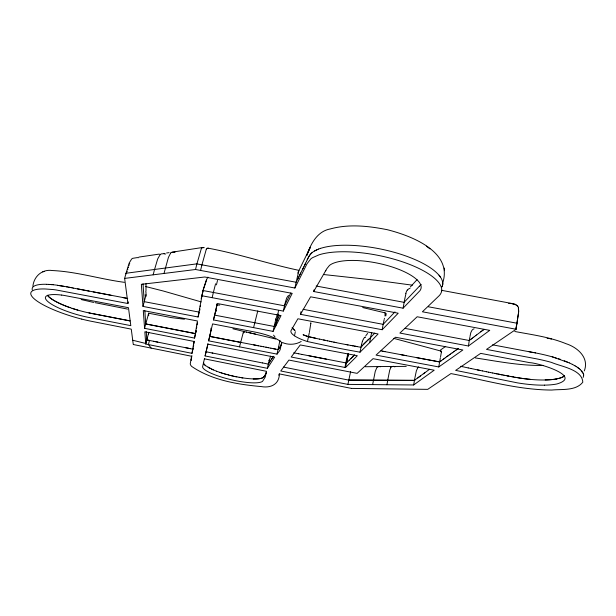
<?xml version="1.0" encoding="UTF-8"?>
<svg xmlns="http://www.w3.org/2000/svg" width="616" height="616" viewBox="0 0 616 616"><rect width="100%" height="100%" fill="white"/><g stroke="black" fill="none" stroke-linecap="round" stroke-linejoin="round"><path stroke-width="0.92" d="M244.452 332.332L244.213 331.624L243.574 332.124M145.992 283.683L145.984 291.237M148.718 315.692L148.649 313.867M583.66 375.621L583.629 374.613M385.346 313.452L385.131 312.889A16.717 2.118 -68 0 0 384.669 312.936M203.619 362.285L203.565 363.232M299.006 270.378L297.59 276.145M208.1 248.171C238.8 253.838 268.445 263.948 298.983 270.362L310.318 247.285L306.783 255.44C310.68 244.013 317.171 231.3 330.253 228.96C348.81 223.785 368.507 225.995 387.125 229.668C409.471 235.258 452.375 250.858 443.012 281.897M279.926 340.332L278.594 346.977M210.98 330.215L210.972 328.189M517.71 317.948L518.749 311.403L518.403 307.384A6.183 5.043 -51.2 0 0 517.702 306.083L515.338 304.373L511.75 303.511M518.557 312.728L518.341 307.438M441.633 291.106L441.518 291.637A68.314 22.907 11.4 0 1 439.27 295.611L422.391 311.788L515.954 329.229L516.77 323.184L428.374 306.783M516.039 329.229L516.909 323.192L516.054 329.306L486.501 349.403L536.69 358.874A51.197 13.406 9 0 1 538.469 359.236A58.574 15.238 9 0 1 551.551 362.424C560.753 366.528 582.282 369.369 582.805 382.205C575.798 391.098 561.815 389.004 551.797 390.051C517.517 389.913 484.345 379.856 450.927 373.589L427.727 389.358L351.382 388.403M441.279 352.699L440.555 356.818M210.949 330.445L210.164 334.334M584.291 370.924C589.481 357.642 577.408 347.309 565.981 343.682C549.634 336.998 532.008 334.734 514.784 331.485M518.472 313.359L517.971 316.378M489.589 330.33L417.155 316.763L399.884 333.071L468.437 345.992L469.269 340.448L471.479 338.854M145.969 294.848L146.023 292.731A3.865 3.442 -34.9 0 0 145.73 291.822M517.17 321.413L517.486 319.735M517.425 320.158L516.986 322.568M517.417 319.789L517.702 318.387M517.486 319.35L517.948 316.87M438.777 366.944L462.855 349.996L395.457 337.237L376.06 355.109L438.777 366.944L440.363 357.765M184.423 319.211L171.356 317.617L148.579 313.197L147.617 317.225M517.117 322.137L516.863 323.323M413.652 384.962L434.195 370.208L373.026 358.674L357.118 373.365L288.927 360.075L280.757 370.986L347.917 384.392L413.652 384.962L414.938 377.654M404.989 328.382L469.261 340.502L469.839 337.368M146.808 339.87L145.746 344.044L191.992 353.338L193.994 341.433L144.845 331.808L145.738 344.021M194.556 338.092L197.428 320.982L143.282 310.556L144.591 328.336L194.556 338.092L195.634 333.618L145.738 323.916L144.591 328.336M201.678 295.703L283.291 311.088L292.215 293.37L204.789 277L141.357 284.322L142.981 306.414L198.098 316.986L202.949 290.459L202.549 292.777M191.46 358.235L191.899 355.671M193.124 348.41L191.992 353.338M193.347 347.077L193.732 344.829M193.963 343.466L194.34 341.264M195.834 332.424L196.204 330.276M196.481 328.605L196.789 326.819M197.097 324.948L197.443 322.946M199.63 309.994L199.83 308.832M200.2 306.637L200.408 305.451M202.002 296.011L202.225 294.725M386.948 384.731L387.733 380.234M314.021 289.866L313.675 291.522L403.08 308.185L404.912 298.329M301.024 311.65L300.469 314.329L382.182 329.729L383.16 324.286M372.626 384.6L375.244 371.394L376.907 367.459A4.397 2.857 -87.7 0 1 377.469 366.944M207.946 343.951L206.499 350.119M385.231 314.314L384.915 315.946M369.662 342.642L378.093 333.957L297.89 318.772L291.145 330.415A26.804 7.099 12.5 0 0 307.43 341.541L336.898 347.863A247.386 82.228 12.2 0 0 344.421 349.334L360.014 352.183L369.662 342.642L370.609 337.476L374.813 333.056M360.014 352.183L361.484 344.791M469.985 336.544L470.57 333.718A18.11 17.002 22.7 0 1 470.924 332.355L471.925 330.384A4.582 4.289 28.1 0 1 473.373 329.129L474.127 328.821M347.917 384.392L350.612 371.548M387.718 380.272L389.651 370.424L390.86 367.352M346.993 360.491L345.499 367.56L344.96 367.452L346.015 362.015M303.064 309.309L383.152 324.339L384.168 319.512M442.611 284.985L442.665 284.738A59.752 20.413 11.2 0 0 442.542 281.635M308.978 355.779L346.369 362.986L346.546 362.116M415.084 376.969L416.377 370.801L417.779 367.721M307.43 341.541L309.232 333.04M405.02 297.821L405.967 293.586M346.13 361.423L347.801 353.884M294.479 335.805L295.341 331.678M371.71 332.378L370.601 337.53L367.575 340.34M81.766 319.119A43.882 9.964 16 0 1 75.576 317.44A49.75 11.365 16 0 1 65.943 314.422A50.643 11.573 16 0 1 62.894 313.359A49.865 11.388 16 0 1 45.153 288.966L52.791 289.528A42.974 9.856 16.1 0 1 56.01 289.936L127.92 303.519L124.64 278.409L195.526 269.5L294.902 288.026L296.119 282.244L196.912 263.902L201.316 248.687M384.438 318.272L384.346 318.711M283.291 311.088L285.254 302.533M277.015 354.115L279.379 351.058A189.82 45.669 15.9 0 0 280.218 349.465L281.651 342.465A25.171 6.26 13.4 0 0 271.633 336.767A25.194 6.268 13.4 0 0 255.363 332.139L212.582 323.9L208.624 340.84L277.015 354.115L278.548 347.155M273.073 331.377L281.027 315.585L217.34 303.526L213.506 319.943L273.073 331.377L275.637 320.035M275.552 326.465L278.386 314.245M207.892 344.005L205.09 355.956L267.39 368.322L268.676 362.539M309.401 332.255L310.834 323.361M275.906 318.826L275.752 319.519M346.716 361.715L346.916 360.807M210.102 334.611L209.979 335.158M253.576 327.635L257.773 310.887M347.108 359.613L348.348 354M239.493 346.87L243.189 332.848M346.808 360.922L348.517 353.869M204.443 358.751L202.587 366.866A29.607 6.145 13.6 0 0 219.643 376.499A30.561 6.345 13.6 0 0 243.328 381.982A32.764 6.822 13.6 0 0 252.283 382.829A33.734 7.022 13.6 0 0 259.498 382.459A34.95 7.284 13.6 0 0 262.562 381.327L265.319 376.93L266.382 371.294L204.42 358.828M213.506 319.943L214.661 315.069M205.09 355.956L206.429 350.373M208.624 340.84L209.679 336.351L258.489 345.807M209.948 335.296L209.671 336.398L240.502 342.396M442.588 285.1L442.534 285.347A68.176 23.308 11.4 0 1 441.965 286.94A68.168 23.308 11.4 0 0 442.542 285.277M212.135 297.674L213.39 292.423M215.561 283.814L213.375 292.477M215.269 312.635L216.947 304.835M201.178 298.668L202.433 293.478M198.098 316.986L199.276 312.135L144.221 301.663L143.035 283.822M361.53 344.598L362.385 341.333M148.849 332.263L147.301 338.053M215.161 313.09L214.645 315.123L274.143 326.442L279.679 315.315M268.707 362.408L270.555 356.302A3.095 2.965 -4.5 0 1 270.701 356.125M297.482 276.592L296.111 282.305L298.383 277.7M200.57 270.439L201.956 264.78M195.526 269.5L196.928 263.84L126.034 273.258L129.175 263.07L131.585 259.09A5.752 5.482 22.3 0 1 132.663 258.327L137.206 257.611A14.692 14.114 -18 0 1 138.438 257.727M203.757 288.434L206.63 279.895M145.669 296.257L144.221 301.663M148.633 333.117L148.741 332.686M201.94 264.834L206.314 249.203M193.124 348.679L192.993 349.195L185.393 347.632M146.77 339.3L145.699 343.459L132.717 340.24M163.987 273.465L168.414 257.419L170.632 253.091M147.301 338.084L146.8 339.94L149.48 340.432L148.417 344.583L151.166 348.109M142.981 306.414L144.236 301.617M153.161 274.828L154.562 269.438M202.587 292.87L202.941 291.53M203.542 289.289L203.234 290.459M583.583 376.184L583.121 377.423M147.155 338.631L147.016 339.162M127.92 303.519L128.351 301.925M196.196 331.5L195.973 332.309M124.64 278.409L126.049 273.204L126.126 273.835M199.784 310.187L199.892 309.794M148.402 333.964L148.518 333.549M154.547 269.492L157.681 258.966L160.106 254.662M285.4 302.002L286.594 298.275A13.105 12.59 1.2 0 1 287.025 297.374L288.288 295.657A4.42 4.212 -1.8 0 1 288.496 295.464M195.619 333.664L145.722 323.962L147.44 317.817M281.697 343.474L281.843 342.95M127.704 269.646L127.835 269.2M128.267 267.737L128.421 267.213M126.988 272.01L127.212 271.279M32.887 286.263C33.888 276.299 42.227 268.899 52.483 270.547C76.777 271.679 100.269 279.133 124.316 282.32M281.704 343.428L281.196 344.86M266.312 372.541L266.443 372.156M279.279 373.835L278.794 375.198M128.929 265.604L129.114 265.065M266.328 372.503L266.058 373.227M129.506 264.01L129.722 263.494M268.899 360.645L269.477 359.544M266.066 373.18L265.765 373.897M307.43 259.344L306.406 261.554M307.207 259.852L307.638 258.897M307.623 258.959L307.854 258.45M306.421 261.492L303.965 266.566M265.781 373.85L265.527 374.389M304.797 264.849L305.613 263.178M307.838 258.512L308.077 257.996M290.791 292.977L284.423 305.805L202.934 290.513L206.198 280.38L207.908 277.108M297.79 278.909L298.96 276.538M298.945 276.592L300.739 272.988M303.981 266.505L300.724 273.042M302.348 269.777L303.164 268.153M299.53 275.421L300.123 274.236M294.902 288.026L307.007 263.771L310.718 258.99A58.789 19.781 11.6 0 1 312.543 257.673L319.188 254.77A68.592 22.985 11.4 0 1 383.645 256.541A68.592 22.985 11.4 0 1 437.961 281.697A69.577 23.308 11.4 0 1 439.254 283.322A68.453 22.938 11.4 0 1 441.51 288.049A59.883 20.066 11.2 0 1 441.664 291.106M308.062 258.058L308.562 257.072M277.392 314.46L275.768 319.458L276.8 320.097M265.265 374.875L265.535 374.351M325.618 270.832L325.856 270.401M265.28 374.836L264.988 375.352M308.547 257.134L309.124 256.117M313.675 291.522L326.827 268.715L329.406 265.496A43.451 14.568 11.5 0 1 330.638 264.611L331.108 264.326A48.441 16.209 11.4 0 1 333.918 263.024A48.063 16.085 11.4 0 1 377.824 263.209A48.063 16.085 11.4 0 1 417.54 280.334A46.5 15.569 11.4 0 1 419.196 282.197A49.18 16.455 11.4 0 1 420.913 285.462A48.194 16.131 11.4 0 1 419.912 290.729L403.08 308.185M300.469 314.329L310.618 296.812L398.205 313.213L382.182 329.729M265.096 375.152L264.741 375.745M308.816 256.664L309.448 255.625M272.719 357.28L273.342 356.248M272.726 357.241L271.825 358.697M272.133 358.189L271.525 359.166M271.533 359.12L270.632 360.545M262.408 362.901L268.299 364.11L268.591 363.625M268.299 364.11L268.884 363.186M264.749 375.706L264.356 376.299M270.339 360.991L270.64 360.499M268.876 363.232L270.347 360.953M267.39 368.322L274.651 357.141L207.846 344.144M280.18 346.723L278.802 348.618M279.803 347.316L280.357 346.438A189.512 46.516 16 0 0 281.204 344.814M309.432 255.694L309.794 255.132M264.534 376.022L263.74 377.031M309.779 255.193L310.58 254.131M407.453 290.09L407.646 289.843A5.382 4.897 20.2 0 1 409.525 288.496L410.056 288.242M420.998 284.461L420.613 284.977M279.225 348.063L278.601 348.864M264.187 376.491L263.81 376.954M365.85 335.643L367.644 333.441M310.156 254.693L311.511 253.145M420.874 284.615L420.335 285.277M278.609 348.818L277.978 349.611L273.304 348.633M361.43 346.631L360.93 347.278L354.546 346.138M361.415 346.685L361.954 346.03M361.946 346.077L363.086 344.829M417.07 279.625L410.379 286.948M263.733 377.069L263.425 377.323A34.519 7.338 13.6 0 1 253.207 378.932A34.519 7.338 13.6 0 0 263.402 377.362M419.357 286.301L420.066 285.508M383.152 324.339L394.964 311.889M419.365 286.24L404.088 302.34L316.162 286.024M363.094 344.783L366.913 341.01M353.861 355.625L354.624 354.878M363.702 344.151L368.838 339.185M311.011 253.692L312.035 252.66M353.853 355.671L351.52 357.973M353.076 356.464L350.743 358.728M350.735 358.774L349.233 360.183M346.485 362.832L347.116 362.254M347.131 362.208L347.794 361.607M347.809 361.561L349.226 360.229M345.607 367.452L357.319 355.709L300.254 344.952L291.206 357.026L344.96 367.452M480.803 331.77L483.968 329.429M476.692 334.881L481.843 331.031M474.682 336.398L475.675 335.705M482.913 330.176L483.983 329.368M475.683 335.643L476.684 334.942M473.419 337.352L474.674 336.459M472.865 337.768L473.681 337.206M471.486 338.8L472.31 338.184M472.025 338.446L472.58 338.03M470.385 339.624L470.932 339.208M424.809 372.719L414.414 380.349L348.718 380.103L283.506 367.082M415.068 379.903L414.406 380.395L348.725 380.064M423.369 373.82L429.56 369.269M417.779 377.924L420.543 375.891M416.439 357.619L439.57 361.946L443.081 359.405M440.956 360.938L441.657 360.429M468.437 345.992L489.743 330.353M443.805 358.835L445.252 357.842M443.089 359.351L444.521 358.366M446.731 356.733L448.956 355.178M457.249 349.195L458.204 348.51M445.26 357.788L448.209 355.717M458.196 348.564L455.355 350.596M440.532 349.973L445.699 346.385M449.718 354.585L452.591 352.529M453.515 351.867L456.302 349.873M448.964 355.124L450.458 354.1M452.129 352.906L454.423 351.259M377.477 366.951L379.202 366.52M318.626 249.003L313.844 251.374A58.666 20.12 11.6 0 0 312.019 252.729M314.545 250.958L316.87 249.788M364.98 337.314L365.65 336.99M301.201 341.48C295.595 344.767 288.442 345.168 282.498 342.55M203.711 247.632L201.817 247.963A6.16 2.148 -85.3 0 0 201.309 248.641M171.749 252.321L174.513 252.106M318.611 249.072L320.512 248.333M44.475 271.387L42.712 271.887M202.495 247.493L172.341 252.121M166.559 252.991L169.077 252.614M138.9 257.088L159.298 254.092M508.639 303.388L510.179 303.388M365.365 366.736L379.379 366.543M380.103 366.559L406.229 366.381M543.266 365.411C520.412 365.889 497.867 361.361 475.39 357.935M509.686 303.418L510.194 303.434A31.524 25.641 77.1 0 1 511.75 303.58L515.307 304.42L517.648 306.137M46.523 284.346L48.333 284.361M216.801 304.989L219.735 305.105M393.085 366.397L391.368 366.836A4.458 2.726 85.5 0 0 390.852 367.329M48.318 284.407L50.204 284.476M49.249 284.461L52.152 284.63M51.151 284.592L53.153 284.723M547.116 338.323L549.033 338.484M53.138 284.769L54.169 284.831A42.904 10.041 16.2 0 1 57.388 285.239M549.757 338.661L551.559 338.869L549.988 338.561M323.392 274.505L375.621 280.218L412.397 285.177M57.373 285.285L67.437 286.917M58.489 285.447L64.164 286.378M93.624 302.441L81.158 299.538M236.867 376.861L242.85 377.908A32.725 6.953 13.6 0 0 253.145 378.902M241.449 377.731L242.843 377.947M164.056 253.677L161.3 253.892A5.713 4.597 84.7 0 0 160.121 254.685M517.671 377.685L518.225 377.777A47.84 12.751 9 0 0 530.214 379.379A46.123 12.274 9 0 0 545.168 379.987A44.806 11.912 9 0 0 556.287 378.986M517.117 377.593L518.218 377.824A47.84 12.759 9 0 0 530.222 379.325M517.109 377.639L516.015 377.4M516.562 377.546L507.861 375.952M239.162 377.339L239.932 377.469M357.118 346.546L350.681 345.384M514.907 377.254L515.461 377.346M351.967 345.668L353.261 345.907M513.821 377L511.088 376.553M513.336 303.757L441.341 290.275M350.666 345.43L345.368 344.398M66.359 286.771L70.532 287.503M492.615 344.829L534.418 352.729M529.044 351.721L533.818 352.622M380.927 350.874L384.923 351.674M439.578 361.892L401.024 354.716M346.7 344.698L348.032 344.945M507.869 375.906L506.275 375.606M508.932 376.153L506.799 375.76M95.003 302.649L127.558 309.093M534.426 352.675L537.398 353.307A51.105 13.644 8.9 0 1 539.169 353.669A58.474 15.508 8.9 0 1 552.221 356.849L556.433 358.112M382.259 351.12L406.183 355.64M505.751 375.506L506.267 375.66M535.019 352.791L535.62 352.899M68.461 287.164L71.541 287.703M93.139 291.853L111.096 295.28M126.188 298.159L73.535 288.134M503.133 375.005L504.173 375.26M504.181 375.206L505.22 375.46M505.228 375.406L505.744 375.56M253.63 344.837L260.961 346.277M89.189 291.099L77.431 288.842M123.154 297.636L127.689 298.452M502.078 374.859L494.794 373.388M503.126 375.059L497.905 374.051M260.976 346.231L263.448 346.754M326.434 359.182L302.079 354.431M71.525 287.749L72.549 287.895M72.534 287.942L73.55 288.088M263.463 346.716L268.414 347.717M265.95 347.193L270.871 348.202M90.244 313.167L91.26 313.321M91.253 313.367L129.899 320.836M345.838 362.839L346.377 362.94M91.923 313.498L129.891 320.882M88.889 312.897L90.252 313.12M492.715 372.973L496.866 373.85M270.878 348.156L275.66 349.149M298.698 353.761L302.071 354.477M89.921 313.059L88.55 312.828A34.997 8.154 16.1 0 1 77.839 310.118A35.767 8.331 16.1 0 1 72.026 308.346M212.073 352.945L262.401 362.94M490.636 372.565L492.708 373.026M298.691 353.807L293.77 352.783M212.82 353.137L206.083 351.759L206.814 351.944M147.802 340.14L157.811 342.096M190.429 348.679L153.63 341.303M488.573 372.149L490.629 372.611M333.834 342.119L337.838 342.981A246.854 83.637 12.1 0 0 345.353 344.444M133.403 344.536L191.507 356.233L190.267 363.794A36.952 7.669 13.7 0 0 190.282 363.971A42.596 8.847 13.6 0 0 191.661 366.405C211.819 380.226 237.368 384.407 261.292 386.586C270.686 388.249 279.156 384.469 279.41 373.92L351.328 388.388M234.011 376.314L236.86 376.9M486.501 371.725L488.565 372.195M441.025 351.097L441.349 351.697M486.494 371.779L482.39 370.886M335.843 342.581L327.689 340.833M477.285 369.823L482.374 370.932M246.593 332.139L232.886 328.775M235.32 376.592L236.09 376.753M329.729 341.318L331.778 341.741M246.331 332.086L251.105 333.102M480.326 370.509L471.24 368.545M323.593 339.963L327.673 340.887M325.625 340.448L319.565 339.093M468.237 367.898L471.225 368.591M385.169 312.889L362.685 307.538M468.222 367.952L460.807 366.289L462.277 366.659M248.718 332.578L275.768 339.023M393.693 366.481L394.887 366.866M319.558 339.147L308.416 336.683A26.758 7.23 12.5 0 1 303.195 334.819M315.661 338.238L308.431 336.636A26.758 7.23 12.5 0 1 303.203 334.773M233.356 376.168L234.018 376.268M145.345 286.455L163.302 291.014L201.162 301.886M233.364 376.13L231.385 375.714M255.409 334.08L253.168 333.564M232.709 375.976L230.73 375.552M441.071 351.105L393.709 338.353M230.076 375.39L230.746 375.514M81.766 319.111L82.482 319.296A49.573 11.319 16 0 0 90.306 321.082L131.27 329.144L133.272 344.475M230.091 375.352L225.525 374.182M228.128 374.851L228.782 375.021M226.18 374.32L226.827 374.505M225.533 374.143L224.247 373.812M552.229 356.795L569.292 362.924M224.894 373.958L222.984 373.427M223.623 373.581L222.368 373.234M221.745 373.042L222.376 373.196M221.136 372.849L221.76 373.003M221.144 372.803L219.927 372.449M220.543 372.611L216.47 371.209M164.888 253.884L165.411 254.069M558.473 358.705L560.445 359.374M207.969 248.109L206.837 248.379A5.998 1.617 -83.1 0 0 206.329 249.334M216.478 371.171L211.388 369.092M564.194 360.737L567.667 362.154M213.313 369.908L205.644 365.719M380.334 366.828L379.718 366.605A9.325 5.136 -56.7 0 0 379.187 366.574M569.3 362.87L572.31 364.372M210.51 368.622L208.108 367.352M572.318 364.318L575.005 365.842M575.013 365.781L576.222 366.574M576.23 366.52L580.203 369.492M577.361 367.252L579.356 368.715M429.945 248.849L426.387 246.192M205.629 365.758L203.858 363.856M204.735 364.988L205.151 365.373M145.083 294.987L145.707 295.672A3.719 3.48 -25.2 0 1 145.954 296.073M580.21 369.438L583.475 374.012M581.643 370.87L582.22 371.579M275.052 337.067L273.566 335.127M582.69 372.326L583.075 373.011M203.85 363.894L203.58 363.194M583.483 373.958L583.66 374.99M148.595 313.19L148.641 313.783M444.321 268.045L444.513 270.717M144.852 310.764L145.722 323.962M146.254 331.585L146.8 339.916M191.26 360.214A42.543 9.009 13.6 0 1 191.23 360.021A36.906 7.808 13.7 0 1 191.222 359.836L191.268 359.351L191.222 359.744A36.906 7.816 13.7 0 0 191.245 359.983M320.489 248.402A68.445 23.377 11.4 0 1 384.854 249.927A68.445 23.377 11.4 0 1 439.008 275.26A69.431 23.708 11.4 0 1 440.294 276.907M440.294 276.907A68.307 23.331 11.4 0 1 442.534 281.697A59.752 20.413 11.2 0 1 442.681 284.808M564.472 375.922A41.888 11.111 9 0 1 556.186 378.955A41.888 11.119 9 0 0 564.479 375.868M292.23 327.62A26.758 7.23 12.5 0 0 294.987 330.53A26.758 7.23 12.5 0 1 292.246 327.566M32.302 289.959A49.788 11.604 16.1 0 1 46.539 284.292M70.116 307.692A34.927 8.131 16.1 0 1 47.494 295.341M146.154 294.864A18.557 16.694 -35.3 0 1 145.861 296.281M278.486 310.633A22.191 2.757 -75.7 0 1 277.454 316.347M277.154 314.453A10.141 1.856 -58.8 0 1 277.57 314.114M216.478 284.846A19.481 4.605 -80.9 0 1 217.533 280.419M362.439 341.349A16.124 15.454 -7.1 0 1 362.878 340.14L364.002 338.107A4.135 3.973 4.1 0 1 364.98 337.306M310.803 322.715A5.313 1.748 -73.3 0 1 310.857 323.338M440.378 350.866A14.992 3.119 -68.3 0 1 440.956 351.243M441.379 351.613A3.658 0.601 -74.3 0 1 441.325 352.606M417.794 367.737A4.913 4.197 69.7 0 1 418.78 366.866M393.062 366.327A9.571 5.467 57.2 0 1 393.67 366.397M243.189 332.94A3.889 0.816 -76.6 0 1 243.559 332.209M216.586 304.058A8.655 8.1 -19 0 1 216.663 305.236M216.324 311.272A14.422 0.585 -82.6 0 1 216.439 310.58M386.232 313.536A21.098 2.672 -75.8 0 1 385.793 315.923M385.308 313.567A3.981 0.385 -74.8 0 1 385.177 314.453M405.79 293.532A14.715 13.598 38.6 0 1 407.276 289.974M510.194 303.48A31.023 25.256 77.6 0 1 511.75 303.619M298.39 271.448A18.411 0.47 -67.9 0 1 297.782 273.181M208.008 248.271A12.62 3.326 70.2 0 1 208.408 248.525M174.482 251.998A12.204 8.008 46.4 0 1 175.106 252.113M170.617 253.068A5.798 4.435 76.2 0 1 171.749 252.314M203.642 247.424A16.001 4.966 66.6 0 1 204.181 247.663M164.072 253.63A11.858 8.978 -57.1 0 1 164.903 253.854M439.046 275.19A69.431 23.716 11.4 0 1 440.309 276.838M556.287 378.94A44.806 11.912 9 0 1 545.168 379.933M47.509 295.295A34.927 8.131 16.1 0 0 70.132 307.654A33.711 7.839 16.1 0 0 72.034 308.3A35.767 8.339 16.1 0 0 77.839 310.11M544.598 385.169A47.378 12.382 9.1 0 1 517.548 382.89L455.64 370.385L480.665 353.368L529.837 362.678C537.098 362.709 583.475 376.176 556.956 383.953A44.891 11.696 9.1 0 1 544.529 385.131M61.685 295.079L60.961 294.995A34.981 7.985 16 0 0 45.661 298.914A34.981 7.985 16 0 0 68.884 312.027A33.757 7.7 16 0 0 70.786 312.674A35.82 8.185 16 0 0 76.607 314.483A35.05 8 16 0 0 87.341 317.148L130.808 325.648L128.467 307.707L63.872 295.38A31.686 7.246 16 0 0 61.685 295.079"/></g></svg>
